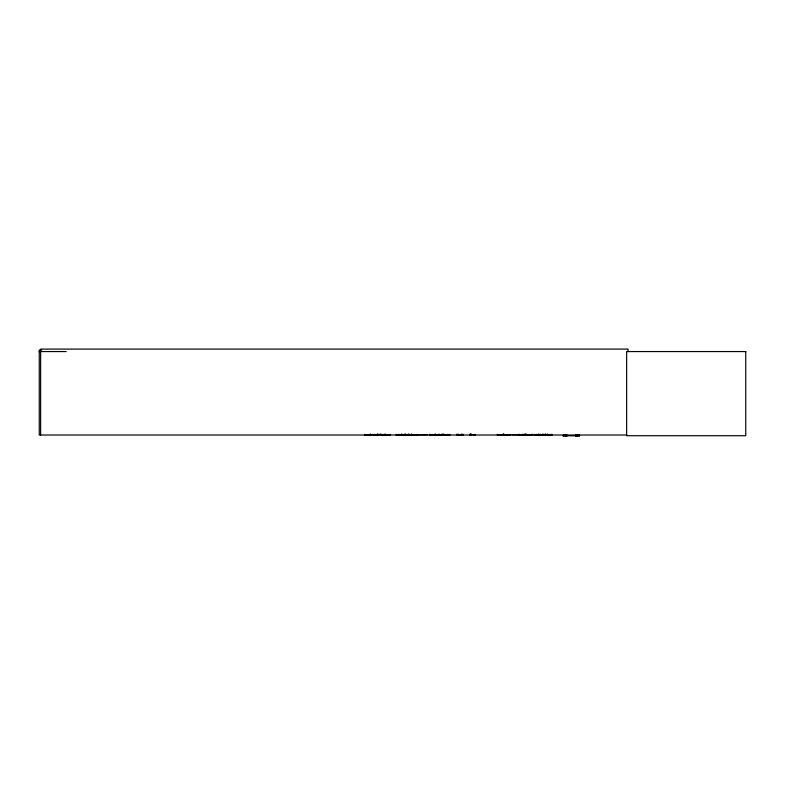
<?xml version="1.0" encoding="UTF-8"?>
<svg xmlns="http://www.w3.org/2000/svg" width="785" height="785" viewBox="0 0 785 785"><rect width="100%" height="100%" fill="white"/><g stroke="black" fill="none" stroke-linecap="round" stroke-linejoin="round"><path stroke-width="1.18" d="M518.689 434.321L518.689 435.018L532.308 434.841M469.626 434.988L469.783 434.321M408.789 434.988L408.867 434.144M364.534 434.91L380.774 434.38M438.373 434.988L438.413 434.321M534.222 434.91L551.639 434.841M562.914 435.812L579.703 435.812M563.365 435.812L563.502 435.194L566.927 435.194L566.927 435.901M566.898 435.194L563.453 435.253M566.819 435.783L563.453 435.724M429.591 434.929L449.795 434.929M396.199 434.929L417.483 434.929M540.482 434.929L540.561 434.38M458.028 434.929L463.042 434.929M41.703 349.982L39.25 349.982L39.25 435.018L626.803 435.018M39.25 351.562L66.175 351.562M372.218 434.694L387.996 434.674M411.811 434.674L427.589 434.694M512.046 434.674L527.824 434.694M565.347 434.664L565.288 435.901M381.804 435.018L381.804 434.321L381.873 434.841L390.371 434.929M469.94 434.38L474.954 434.929M497.405 434.841L510.034 434.841M576.828 435.194L579.173 435.253L576.906 435.253M575.778 435.253L579.261 435.812M576.308 435.812L576.386 434.664M414.303 434.929L414.235 434.38L414.176 435.018M438.854 434.929L438.854 434.321M439.6 434.91L439.59 434.38M628.029 351.562L628.029 349.099L40.634 349.099L40.634 435.018M579.085 435.194L579.085 435.901M577.446 435.901L577.446 434.664L575.984 434.664L575.984 435.901M577.318 434.664L577.318 435.901M577.23 434.664L577.211 435.901M576.229 434.664L576.102 435.901M575.69 435.194L575.69 435.901M566.642 435.901L566.368 434.664L566.427 435.901M566.515 434.664L566.525 435.901M563.532 435.194L563.532 435.901M551.747 434.38L551.894 435.018M551.57 434.321L551.727 435.018M548.725 434.321L548.725 435.018M547.302 434.144L547.302 435.018M547.086 434.144L547.086 435.018M545.477 434.144L545.477 435.018M545.251 434.321L545.251 435.018M545.045 434.144L545.045 435.018M543.141 434.144L543.141 435.018M542.72 434.144L542.72 435.018M540.63 434.321L540.63 435.018M539.629 435.018L539.481 434.38L539.462 435.018M538.804 434.144L538.804 435.018M538.579 434.144L538.579 435.018M536.459 434.321L536.459 435.018M534.32 434.321L534.32 435.018M532.308 434.321L532.308 435.018M531.317 434.321L531.317 435.018M526.215 434.144L526.215 435.018M525.773 434.144L525.773 435.018M525.234 434.144L525.214 435.018M524.792 434.144L524.772 435.018M524.272 434.321L524.351 435.018M522.908 434.144L522.908 435.018M519.68 434.321L519.68 435.018M510.034 434.321L510.034 435.018M503.941 434.144L503.941 435.018M503.774 434.321L503.774 435.018M503.499 434.144L503.499 435.018M503.097 434.144L503.097 435.018M497.405 434.321L497.405 435.018M474.797 434.321L474.797 435.018M471.088 434.144L471.088 435.018M470.912 434.144L470.912 435.018M470.706 434.144L470.696 435.018M470.019 434.321L469.979 435.018M463.209 434.321L463.209 435.018M462.071 434.144L462.071 435.018M461.904 434.144L461.904 435.018M458.195 434.321L458.195 435.018M458.126 434.144L458.126 435.018M456.762 434.321L456.762 435.018M456.684 434.321L456.684 435.018M449.697 434.321L449.697 435.018M447.558 434.321L447.558 435.018M443.957 434.144L443.957 435.018M443.603 434.144L443.603 435.018M442.171 434.144L442.171 435.018M441.857 434.144L441.857 435.018M439.541 434.321L439.541 435.018M435.41 434.144L435.41 435.018M435.086 434.144L435.086 435.018M429.709 434.321L429.709 435.018M417.375 434.321L417.375 435.018M411.801 434.144L411.801 435.018M411.468 434.144L411.468 435.018M409.201 434.321L409.201 435.018M408.563 434.144L408.563 435.018M407.7 434.321L407.7 435.018M405.796 434.321L405.727 435.018M405.266 434.321L405.237 435.018M405.138 434.144L405.099 435.018M404.785 434.144L404.766 435.018M401.94 434.144L401.94 435.018M401.626 434.144L401.626 435.018M399.045 434.321L399.045 435.018M396.327 434.321L396.327 435.018M390.243 434.321L390.243 435.018M385.131 434.144L385.131 435.018M384.836 434.144L384.836 435.018M381.245 434.321L381.245 435.018M380.843 434.321L380.843 435.018M380.548 434.321L380.548 435.018M377.82 434.144L377.82 435.018M377.526 434.144L377.526 435.018M374.288 434.321L374.288 435.018M372.414 434.321L372.414 435.018M370.52 434.144L370.52 435.018M370.177 434.144L370.177 435.018M364.613 434.321L364.613 435.018M745.75 351.562L626.646 351.562L626.646 435.724L745.75 435.724L745.75 351.562"/></g></svg>
